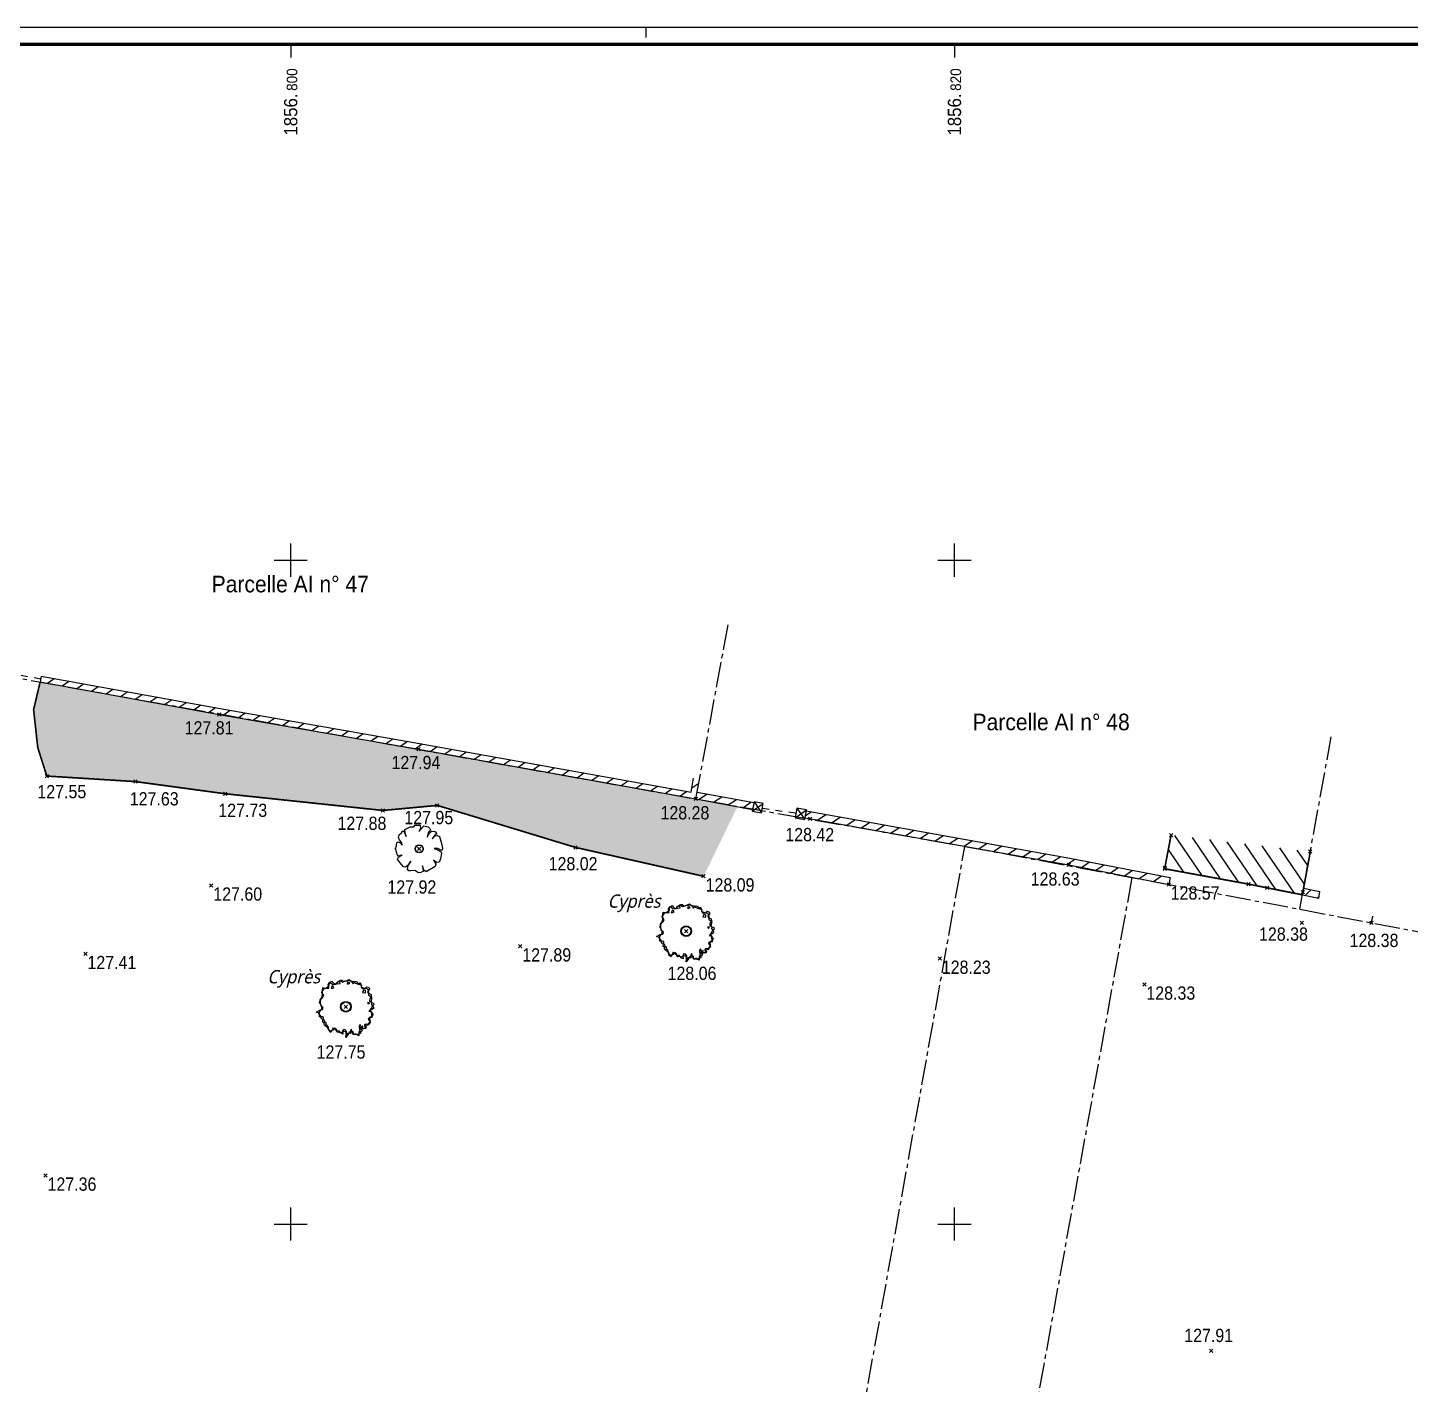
# Model space of a CAD drawing. Header units: millimetres. Extents: x 1856675 to 1856923, y 3169023 to 3169196.
# Drawn here: x 1856792.07 to 1856833.74, y 3169155.17 to 3169196.04 of the extents above; entities that cross this region are included whole.
import ezdxf
from ezdxf.enums import TextEntityAlignment as Align

# ---------------------------------------------------------------- set-up
doc = ezdxf.new("R2010")
doc.units = ezdxf.units.MM
doc.header["$PDMODE"] = 3
doc.header["$PDSIZE"] = 0.05
doc.linetypes.add('AXES2', pattern=[28.575000000000003, 19.05, -3.175, 3.175, -3.175])
doc.linetypes.add('Grille', pattern=[0.4, 0.2, -0.2])
for name, color, linetype in [('Bâtiments', 7, 'Continuous'), ('Bâtiments Hachures', 174, 'Continuous'), ('Carroyage(2)', 7, 'Continuous'), ('Carroyage(2)_Croix', 7, 'Continuous'), ('Carroyage(2)_Textes', 7, 'Continuous'), ('Limites', 1, 'AXES2'), ('Murs', 7, 'Continuous'), ('Murs Hachures', 7, 'Continuous'), ('Points Topo', 7, 'Continuous'), ('Points Topo Altitude', 7, 'Continuous'), ('Textes', 7, 'Continuous'), ('Végétation', 102, 'Continuous')]:
    doc.layers.add(name, color=color, linetype=linetype)
doc.styles.add('Pts Topo SPE', font='', dxfattribs={"width": 0.9})
doc.styles.get("Standard").update_dxf_attribs({"font": '', "width": 0.95, "height": 0.4})
doc.styles.get('Pts Topo SPE').set_extended_font_data('Titillium Web Light')
doc.styles.get('Standard').set_extended_font_data('Titillium Web')

# ---------------------------------------------------------------- blocks, each defined once
blk = doc.blocks.new('PointTopo_SPE')
at = {"color": 0}
blk.add_point((0, 0), dxfattribs=at)
at = {"layer": 'Points Topo Altitude', "style": 'Pts Topo SPE', "width": 0.9}
blk.add_attdef('ALT', text='', height=0.4, dxfattribs=at).set_placement((0.06, -0.06), align=Align.TOP_LEFT)
blk = doc.blocks.new('SPE35')
at = {"layer": 'Végétation'}
h = blk.add_hatch(color=34, dxfattribs=at)
h.dxf.hatch_style = 1
h.paths.add_polyline_path([(-0.1609224518116636, 0, 1), (0.1609224518116636, 0, 1)])
h.paths.add_polyline_path([(0.1436807605461282, 0, -1), (-0.1436807605461282, 0, -1)], flags=16)
at = {"layer": 'Végétation', "linetype": 'Continuous', "flags": 128}
blk.add_lwpolyline([(-0.7514260881580412, 0.2559387516230345), (-0.7060379351023585, 0.2723289178684354), (-0.6909085507504642, 0.2950229942798615), (-0.6606497822795063, 0.3416719292290509), (-0.7009948070626706, 0.39714633859694), (-0.7211673194542527, 0.4274051073007286), (-0.7060379351023585, 0.4992696829140186), (-0.6959516790229827, 0.5761773865669966), (-0.6606497822795063, 0.562308784108609), (-0.5547440918162465, 0.562308784108609), (-0.5143990670330822, 0.562308784108609), (-0.5244853233452886, 0.6165224113501608), (-0.5345715794246644, 0.6783007304184139), (-0.499269682681188, 0.7022555889561772), (-0.4538815298583359, 0.7489045239053667), (-0.4236227611545473, 0.771598600782454), (-0.3883208644110709, 0.733775139786303), (-0.3378895833157003, 0.6858654227107763), (-0.176509483717382, 0.7022555889561772), (-0.1865957400295883, 0.7489045239053667), (-0.1664232276380062, 0.8043789332732558), (-0.1210350745823234, 0.8043789332732558), (-0.110948818270117, 0.7879887670278549), (-0.06051753740757704, 0.7652946906164289), (0.01008625631220639, 0.7804240747354925), (0.07060379348695278, 0.7804240747354925), (0.09581943415105343, 0.7879887670278549), (0.237027021124959, 0.7577299983240664), (0.2723289178684354, 0.7249496653676033), (0.3429327113553882, 0.6946908971294761), (0.3681483520194888, 0.6783007304184139), (0.4185796328820288, 0.7249496653676033), (0.4488384015858173, 0.6783007304184139), (0.474054042249918, 0.6392164877615869), (0.4589246578980237, 0.6089577190577984), (0.4891834266018122, 0.5534833096899092), (0.5799597324803472, 0.5534833096899092), (0.5900459887925535, 0.562308784108609), (0.6303910135757178, 0.6001322451047599), (0.6707360383588821, 0.585002860520035), (0.7060379351023585, 0.545918617863208), (0.711081063374877, 0.5295284511521459), (0.6707360383588821, 0.4601854397915304), (0.6909085507504642, 0.39714633859694), (0.6808222946710885, 0.3504974036477506), (0.7060379351023585, 0.3265425451099873), (0.7715986005496234, 0.2950229942798615), (0.7665554725099355, 0.2647642255760729), (0.7564692161977291, 0.1626408817246556), (0.7766417285893112, 0.1159919463098049), (0.7615123444702476, 0.07690770365297794), (0.796814241213724, 0.04412737116217613), (0.8270730096846819, -0.01008625607937574), (0.8270730096846819, -0.049170499201864), (0.7766417285893112, -0.08825474185869098), (0.7564692161977291, -0.09581943415105343), (0.711081063374877, -0.1185135105624795), (0.6909085507504642, -0.1349036768078804), (0.7665554725099355, -0.1512938430532813), (0.7665554725099355, -0.2143329447135329), (0.7715986005496234, -0.2609818796627223), (0.7816848568618298, -0.3227601987309754), (0.6707360383588821, -0.3542797495611012), (0.6808222946710885, -0.3933639926835895), (0.7312535757664591, -0.4400129276327789), (0.7262104474939406, -0.4790971702896059), (0.6757791666314006, -0.5333107975311577), (0.6505635259672999, -0.5648303483612835), (0.6001322448719293, -0.5181814129464328), (0.5799597324803472, -0.5421362714841962), (0.6102185011841357, -0.611479283310473), (0.6051753729116172, -0.6581282182596624), (0.4891834266018122, -0.6745183845050633), (0.4286658891942352, -0.5333107975311577), (0.4034502487629652, -0.5812205146066844), (0.4034502487629652, -0.6354341418482363), (0.4891834266018122, -0.6984732430428267), (0.4639677859377116, -0.7451221779920161), (0.3883208644110709, -0.7539476524107158), (0.3933639924507588, -0.8787650726735592), (0.3177170709241182, -0.8396808300167322), (0.3025876865722239, -0.8157259714789689), (0.2420701491646469, -0.8396808300167322), (0.1916388680692762, -0.7539476524107158), (0.1664232276380062, -0.6745183845050633), (0.1311213308945298, -0.7451221779920161), (0.1462507152464241, -0.8069004975259304), (0.05043128109537065, -0.8005965873599052), (0.04034502478316426, -0.8699395987205207), (-0.005043128039687872, -0.9254140080884099), (0.02017251239158213, -0.7451221779920161), (-0.02017251239158213, -0.6909085507504642), (-0.07564692152664065, -0.6820830767974257), (-0.1008625621907413, -0.7375574856996536), (-0.09581943415105343, -0.8308553560636938), (-0.1462507152464241, -0.8005965873599052), (-0.2118113804608583, -0.7211673194542527), (-0.2773720459081233, -0.7451221779920161), (-0.2773720459081233, -0.6820830767974257), (-0.3177170709241182, -0.6669536922127008), (-0.3631052237469703, -0.6745183845050633), (-0.3883208644110709, -0.6354341418482363), (-0.4538815298583359, -0.7766417288221419), (-0.5093559389933944, -0.7299927938729525), (-0.5345715794246644, -0.6581282182596624), (-0.5194421950727701, -0.6190439751371741), (-0.585002860520035, -0.6051753731444478), (-0.6152616292238235, -0.5812205146066844), (-0.5950891168322414, -0.5257461052387953), (-0.5900459887925535, -0.4866618625819683), (-0.6001322448719293, -0.4715324779972434), (-0.6707360383588821, -0.4715324779972434), (-0.6959516790229827, -0.4400129276327789), (-0.6757791666314006, -0.3139347247779369), (-0.7060379351023585, -0.3000661223195493), (-0.7514260881580412, -0.3076308146119118), (-0.7917711129412055, -0.3000661223195493), (-0.796814241213724, -0.2143329447135329), (-0.8573317783884704, -0.1739879199303687), (-0.8976768034044653, -0.1588585353456438), (-0.7867279849015176, -0.1033841264434159), (-0.7060379351023585, -0.08825474185869098), (-0.6808222946710885, -0.0176509483717382), (-0.7312535757664591, 0.006303910166025162), (-0.7564692161977291, 0.04412737116217613), (-0.7665554725099355, 0.1298605487681925), (-0.7766417285893112, 0.2130721625871956), (-0.7514260881580412, 0.2571995337493718)], dxfattribs=at)
for points in [[(0.6606497822795063, -0.5333107975311577), (0.585002860520035, -0.5333107975311577), (0.5799597324803472, -0.5333107975311577), (0.559787220088765, -0.5497009637765586), (0.5698734761681408, -0.6278694495558739), (0.5900459887925535, -0.6518243080936372), (0.5043128109537065, -0.6442596158012748), (0.5093559389933944, -0.5812205146066844), (0.474054042249918, -0.6051753731444478), (0.4084933768026531, -0.6745183845050633), (0.4236227611545473, -0.7451221779920161), (0.4488384015858173, -0.7930318950675428), (0.3328464550431818, -0.8472455223090947), (0.2925014302600175, -0.8396808300167322), (0.2269407648127526, -0.8396808300167322), (0.2067682524211705, -0.8232906637713313), (0.2269407648127526, -0.7678162544034421), (0.2067682524211705, -0.7602515621110797), (0.1664232276380062, -0.7451221779920161), (0.1361644589342177, -0.7375574856996536), (0.07564692152664065, -0.8069004975259304), (0.06051753740757704, -0.8699395987205207), (0.02521564043127, -0.8232906637713313), (-0.005043128039687872, -0.7602515621110797), (-0.06556066544726491, -0.7451221779920161), (-0.1311213308945298, -0.7766417288221419), (-0.1613800993654877, -0.784206420648843), (-0.2118113804608583, -0.7678162544034421), (-0.2471132772043347, -0.7766417288221419), (-0.3177170709241182, -0.6745183845050633), (-0.3328464550431818, -0.6354341418482363), (-0.3933639924507588, -0.7072987169958651), (-0.474054042249918, -0.7375574856996536), (-0.4841402983292937, -0.7136026271618903), (-0.5345715794246644, -0.6581282182596624), (-0.5547440918162465, -0.6354341418482363), (-0.5547440918162465, -0.5723950401879847), (-0.5950891168322414, -0.5421362714841962), (-0.6455203979276121, -0.5648303483612835), (-0.6505635259672999, -0.5093559389933944), (-0.6303910135757178, -0.4564030938781798), (-0.6455203979276121, -0.4160580690950155), (-0.6858654227107763, -0.385799300391227), (-0.736296703806147, -0.3694091341458261), (-0.7463829601183534, -0.3467150572687387), (-0.7463829601183534, -0.3076308146119118), (-0.7615123444702476, -0.2609818796627223), (-0.8119436255656183, -0.2143329447135329), (-0.7615123444702476, -0.1033841264434159), (-0.7262104474939406, -0.07186457561329007), (-0.7262104474939406, 0.006303910166025162), (-0.7564692161977291, 0.05295284511521459), (-0.7665554725099355, 0.09203708777204156), (-0.796814241213724, 0.1235566386021674), (-0.7211673194542527, 0.2786328280344605), (-0.7009948070626706, 0.3656267877668142), (-0.7060379351023585, 0.474054042249918), (-0.6303910135757178, 0.562308784108609), (-0.6001322448719293, 0.5534833096899092), (-0.5799597324803472, 0.5698734764009714), (-0.5043128109537065, 0.6392164877615869), (-0.5143990670330822, 0.7249496653676033), (-0.4841402983292937, 0.7413398320786655), (-0.4034502487629652, 0.6783007304184139), (-0.347975839395076, 0.6707360385917127), (-0.2975445582997054, 0.6783007304184139), (-0.2571995335165411, 0.7413398320786655), (-0.1916388680692762, 0.7879887670278549), (-0.1462507152464241, 0.771598600782454), (-0.110948818270117, 0.7413398320786655), (-0.02017251239158213, 0.7652946906164289), (0.09581943415105343, 0.8195083173923194), (0.1613800993654877, 0.771598600782454), (0.2168545087333769, 0.6946908971294761), (0.2925014302600175, 0.7652946906164289), (0.3530189676675946, 0.7413398320786655), (0.3580620957072824, 0.6946908971294761), (0.4084933768026531, 0.6707360385917127), (0.4589246578980237, 0.6556066540069878), (0.4639677859377116, 0.5925675528123975), (0.5698734761681408, 0.562308784108609), (0.6354341416154057, 0.545918617863208), (0.6808222946710885, 0.4992696829140186), (0.6505635259672999, 0.4601854397915304), (0.6656929103191942, 0.4135365048423409), (0.7564692161977291, 0.3731914800591767), (0.7615123444702476, 0.3038484686985612), (0.7161241914145648, 0.2408093670383096), (0.711081063374877, 0.1777702658437192), (0.7766417285893112, 0.1298605487681925), (0.8321161379572004, 0.1071664723567665), (0.8422023940365762, 0.06934301136061549), (0.7917711129412055, 0.01386860245838761), (0.7867279849015176, -0.00252156425267458), (0.7312535757664591, -0.07942926790565252), (0.7312535757664591, -0.1185135105624795), (0.7917711129412055, -0.1891173040494323), (0.8169867536053061, -0.2282015467062593), (0.7665554725099355, -0.3000661223195493), (0.7161241914145648, -0.3139347247779369), (0.711081063374877, -0.3303248910233378), (0.7211673194542527, -0.4236227609217167), (0.711081063374877, -0.462707004044205), (0.6757791666314006, -0.5093559389933944)], [(-0.3832777361385524, 0.6152616292238235), (-0.3984071204904467, 0.6152616292238235), (-0.4135365048423409, 0.6316517954692245), (-0.4337090172339231, 0.5837420783936977), (-0.4488384015858173, 0.5509617459028959), (-0.3984071204904467, 0.5585264381952584), (-0.3631052237469703, 0.5837420783936977)], [(0.05547440913505852, 0.6795615125447512), (0.1210350745823234, 0.7123418455012143), (0.110948818270117, 0.7199065373279154), (0.05547440913505852, 0.7274712296202779), (0.04034502478316426, 0.7035163710825145)], [(0.499269682681188, 0.4299266710877419), (0.5950891168322414, 0.4223619792610407), (0.5900459887925535, 0.4841402983292937), (0.5345715794246644, 0.4992696829140186)], [(0.6707360383588821, 0.0832116138190031), (0.7060379351023585, 0.1159919463098049), (0.6455203979276121, 0.1235566386021674)]]:
    blk.add_lwpolyline(points, close=True, dxfattribs=at)
at = {"layer": 'Végétation', "color": 34}
blk.add_circle((0, 0), 0.1609224518116636, dxfattribs=at)
at = {"layer": 'Végétation', "color": 34, "linetype": 'Continuous'}
blk.add_circle((0, 0), 0.1436807605461282, dxfattribs=at)
at = {"layer": 'Végétation', "insert": (-2.367646149445291, 1.104267032924993), "char_height": 0.4, "attachment_point": 1}
blk.add_mtext_dynamic_manual_height_columns('{\\fTrebuchet MS|b0|i1|c0|p34;Cyprès}', width=1.889179204234097, gutter_width=12.5, heights=[0], dxfattribs=at)
blk = doc.blocks.new('SPE30')
at = {"layer": 'Végétation'}
h = blk.add_hatch(color=34, dxfattribs=at)
h.dxf.hatch_style = 1
h.paths.add_polyline_path([(-0.28, 0, 1), (0.28, 0, 1)])
h.paths.add_polyline_path([(0.25, 0, -1), (-0.25, 0, -1)], flags=16)
at = {"layer": 'Végétation', "linetype": 'Continuous', "flags": 128}
for points in [[(1.521848160075024, 0.3590496969409287), (1.537148160161451, 0.2488996968604624), (1.598248160211369, 0.01284969691187143), (1.567748160101473, -0.08160030283033848), (1.491248160135001, -0.08160030283033848), (1.277148160152137, 0.01284969691187143), (1.017148160142824, 0.01284969691187143), (1.30774816009216, -0.08160030283033848), (1.506548159988597, -0.2075003026984632), (1.521848160075024, -0.2704503028653562), (1.460648160194978, -0.6796003030613065), (1.368948160205036, -0.8999253027141094), (1.185448160162196, -0.9314003027975559), (0.986648160032928, -0.7740253028459847), (1.139548160135746, -1.041550302878022), (1.093648160109296, -1.198950302787125), (0.4666481600143015, -1.560900303069502), (0.3137481601443142, -1.450750302989036), (0.2372481601778418, -1.167450302746147), (0.2525481600314379, -1.372050303034484), (0.2678481601178646, -1.545150302816182), (0.05374816013500094, -1.639575303066522), (-0.08385183988139033, -1.623850302770734), (-0.2520518398378044, -1.497950302902609), (-0.3896518398541957, -1.482200303114951), (-0.5731518398970366, -1.497950302902609), (-0.6955518398899585, -1.497950302902609), (-0.802551839966327, -1.387800302822143), (-0.7414518399164081, -1.136000303085893), (-0.5731518398970366, -0.8527003028430045), (-0.7567518400028348, -1.120250302832574), (-0.9249518399592489, -1.261900302954018), (-1.077851839829236, -1.23040030291304), (-1.322551839984953, -0.9314003027975559), (-1.475451839854941, -0.6953503028489649), (-1.414251839974895, -0.5694503029808402), (-1.307251839898527, -0.4907503030262887), (-1.169551839819178, -0.4435503031127155), (-1.2919518398121, -0.4592753029428422), (-1.398951839888468, -0.5065003028139472), (-1.506051839794964, -0.3963503027334809), (-1.582451839931309, -0.05010030278936028), (-1.628351839957759, 0.04429969703778625), (-1.567151839844882, 0.0915246969088912), (-1.52135183988139, 0.4062746972776949), (-1.444851839914918, 0.4849496972747147), (-1.307251839898527, 0.4219996971078217), (-1.154351839795709, 0.2488996968604624), (-1.184851839905605, 0.4062746972776949), (-1.337851839838549, 0.6108496971428394), (-1.414251839974895, 0.7682246970944107), (-1.368351839948446, 0.9413496972993016), (-1.215451839845628, 1.082974696997553), (-1.10845184000209, 1.224599697161466), (-1.016651839949191, 1.161649696994573), (-0.8943518397863954, 0.8468996970914304), (-0.9555518398992717, 1.098699697293341), (-0.970751839922741, 1.319049696903676), (-0.6037518398370594, 1.507899696938694), (-0.3591518399771303, 1.507899696938694), (-0.2826518400106579, 1.602299697231501), (0.06904815998859704, 1.61804969701916), (0.0996481601614505, 1.413449697196484), (-0.02265184000134468, 1.177399697247893), (0.3137481601443142, 1.555099696852267), (0.6195481601171196, 1.492149697151035), (0.8031481599900872, 1.287549696862698), (0.6348481602035463, 1.130199696868658), (0.5431481602136046, 0.7996996971778572), (0.6960481600835919, 1.082974696997553), (0.8336481600999832, 1.208874696865678), (1.063048160169274, 1.177399697247893), (1.200648160185665, 1.020024697296321), (1.063048160169274, 0.9255996970459819), (0.8948481602128595, 0.6895496970973909), (1.093648160109296, 0.8783996971324086), (1.246548160212114, 0.9098496972583234), (1.384248160058632, 0.8311746972613037)], [(0.8336481600999832, 1.208874696865678), (0.8336481600999832, 1.208874696865678)], [(0.8336481600999832, 1.208874696865678), (0.8336481600999832, 1.208874696865678)]]:
    blk.add_lwpolyline(points, close=True, dxfattribs=at)
at = {"layer": 'Végétation', "color": 34}
blk.add_circle((0, 0), 0.28, dxfattribs=at)
at = {"layer": 'Végétation', "color": 34, "linetype": 'Continuous'}
blk.add_circle((0, 0), 0.25, dxfattribs=at)
blk = doc.blocks.new('SPE32')
at = {"xscale": 0.4420946478342406, "yscale": 0.4420946478342406, "zscale": 0.4420946478342406}
blk.add_blockref('SPE30', (0, 0), dxfattribs=at)

msp = doc.modelspace()

# ---------------------------------------------------------------- hatches: boundary and pattern name
at = {"layer": 'Bâtiments Hachures'}
h = msp.add_hatch(dxfattribs=at)
h.set_pattern_fill('_U', color=256, scale=0.4, angle=-55.82156576343598, style=0, pattern_type=0)
h.set_pattern_definition([(304.178434236564, (0, 0), (0.3309168321023884, 0.2247088120909363), [])])
h.paths.add_polyline_path([(1856826.52829241, 3169171.718509569), (1856826.333895508, 3169170.701525126), (1856828.859480445, 3169170.239483279), (1856830.484121085, 3169169.916866474), (1856830.722453114, 3169171.219034609)])
at = {"layer": 'Murs Hachures', "linetype": 'Continuous'}
h = msp.add_hatch(dxfattribs=at)
h.set_pattern_fill('ANSI31', color=256, scale=0.1, angle=269.8858357932953, style=0)
h.set_pattern_definition([(34.73280689430262, (-935424.8923453612, 5555544.27320772), (-0.1808956822012887, 0.2609271970510746), [])])
h.paths.add_polyline_path([(1856792.451957705, 3169176.329708986), (1856797.846555633, 3169175.352534954), (1856803.847399741, 3169174.302013256), (1856812.209329008, 3169172.804540711), (1856812.315095711, 3169173.395144981), (1856812.137914429, 3169173.426874992), (1856812.063877738, 3169173.013452003), (1856803.878784456, 3169174.479256373), (1856797.878116991, 3169175.529747148), (1856792.484040693, 3169176.506826692)])
h = msp.add_hatch(dxfattribs=at)
h.set_pattern_fill('ANSI31', color=256, scale=0.1, angle=269.9999999928315, style=0)
h.set_pattern_definition([(34.46337504586919, (-919377.0203880044, 5574203.210351042), (-0.1796666835674774, 0.2617749659838846), [])])
h.paths.add_polyline_path([(1856812.209329008, 3169172.804540711), (1856813.91747239, 3169172.486825518), (1856813.955873832, 3169172.693284543), (1856812.246348184, 3169173.011256838)])
h = msp.add_hatch(dxfattribs=at)
h.set_pattern_fill('ANSI31', color=256, scale=0.1, angle=270.3847777491608, style=0)
h.set_pattern_definition([(34.8481528021985, (-919375.8055296768, 5574206.490651287), (-0.181420605004298, 0.2605624955358589), [])])
h.paths.add_polyline_path([(1856815.50193757, 3169172.237686886), (1856823.442573793, 3169170.81582944), (1856826.455806298, 3169170.232514749), (1856826.495718047, 3169170.438687134), (1856823.481038603, 3169171.022281929), (1856815.534652904, 3169172.445168882)])
at = {"layer": 'Murs Hachures'}
h = msp.add_hatch(dxfattribs=at)
h.set_pattern_fill('ANSI31', color=256, scale=0.1)
h.set_pattern_definition([(45, (1856830.484121085, 3169169.819479373), (-0.2245064030267288, 0.2245064030267289), [])])
h.paths.add_polyline_path([(1856831.01349998, 3169170.015648996), (1856830.52013242, 3169170.11362061), (1856830.484121085, 3169169.916866474), (1856830.97454514, 3169169.819479373)])
at = {"layer": 'Végétation'}
h = msp.add_hatch(dxfattribs=at)
h.set_pattern_fill('HAIE', color=256, scale=1.5)
h.set_pattern_definition([(109.29004622, (1856718.763554203, 3169107.29822604), (-9.000000000563336, 25.50000000045187), [0.09050849999999999, -31.69392165]), (161.565051177, (1856718.361764203, 3169108.66140219), (-1.500000000000768, 2.041117275197735e-12), [0.09469499999999997, -4.648721490254999]), (106.927513064, (1856718.271914203, 3169108.69140219), (-5.999999999947379, 19.50000000000686), [0.10269, -35.95975584045]), (111.250505507, (1856718.365994203, 3169107.29265219), (-2.999999999984461, 7.500000000012068), [0.1297425, -28.8400693737]), (28.4429286244, (1856718.165114203, 3169108.16580219), (16.49999999992955, 8.99999999997557), [0.11664, -40.82539219184999]), (83.65980825410001, (1856718.152214203, 3169108.05045219), (-4.250141905082216e-13, 1.500000000000594), [0.11607, -13.46700770721]), (28.07248693590001, (1856718.964539203, 3169108.72552719), (19.50000000005364, 10.50000000004928), [0.07262550000000001, -25.4273745]), (69.44395478040002, (1856719.028664203, 3169107.36231219), (1.500000000003838, 4.500000000005784), [0.07304999999999999, -12.74295561798]), (122.905242923, (1856719.049964203, 3169107.43071219), (-3.000000000000159, 4.499999999998087), [0.086475, -30.28621009695]), (135, (1856719.122639203, 3169107.56317719), (-1.50000000000096, 1.665334536937735e-16), [0.05441549999999999, -2.066904843555]), (156.250505507, (1856719.203864203, 3169108.49055219), (-23.99999999993937, 10.50000000003989), [0.116805, -40.85269585125]), (45, (1856719.037184203, 3169108.47768219), (1.665334536937735e-16, 1.50000000000096), [0.084633, -2.036687343555]), (48.3664606634, (1856719.049964203, 3169108.26405219), (10.5000000000275, 12.00000000001836), [0.05141999999999999, -18.0109718682]), (34.6951535312, (1856719.058514203, 3169107.99915219), (14.9999999999446, 10.4999999999485), [0.06757499999999998, -23.64950745119999]), (128.290163192, (1856718.536964203, 3169108.73835219), (-5.999999999965194, 7.500000000021672), [0.06918, -36.2419753107]), (72.2553283749, (1856718.690864203, 3169107.90930219), (10.50000000001945, 32.99999999997552), [0.11217, -39.26104424519999]), (115.346175942, (1856718.725064203, 3169108.01610219), (-1.500000000005214, 3.000000000003892), [0.08988000000000002, -31.4458140624]), (115.016893478, (1856718.917664203, 3169107.69150219), (-1.499999999993689, 3.000000000000382), [0.13194, -24.6974780358]), (41.1859251657, (1856718.883314203, 3169107.66150219), (1.50000000000541, 1.500000000004341), [0.045405, -15.89981371905]), (63.4349488229, (1856718.827724203, 3169107.50331219), (5.762890165073031e-13, 1.500000000000141), [0.0286695, -3.32543246625]), (131.185925166, (1856718.442914203, 3169107.55890219), (-1.500000000012194, 1.499999999997556), [0.090855, -15.85436371905]), (159.44395478, (1856718.528429203, 3169107.71269719), (-4.499999999995311, 1.500000000035254), [0.07305299999999999, -12.74295261798]), (19.7988763545, (1856718.271914203, 3169107.86655219), (16.49999999993636, 5.99999999996889), [0.05008499999999999, -39.8059057668]), (116.565051177, (1856718.468609203, 3169108.15291719), (-1.499999999998099, 1.500000000002183), [0.0286695, -3.32543246625]), (45, (1856718.643809203, 3169108.28110719), (1.665334536937735e-16, 1.50000000000096), [0.0362775, -2.085042843555]), (56.30993247399999, (1856718.823374203, 3169108.16143719), (1.499999999999815, 2.999999999998647), [0.0308685, -5.37745841319]), (131.185925166, (1856718.678114203, 3169108.54185219), (-1.500000000012194, 1.499999999997556), [0.04546500000000001, -15.89975371905]), (0, (1856718.236964203, 3169108.41765219), (0, 1.5), [0.07500000000000001, -1.425]), (146.309932474, (1856717.788809203, 3169107.45210219), (-2.999999999998647, 1.499999999999815), [0.092355, -5.31597191319]), (143.130102354, (1856717.878614203, 3169107.97767219), (-4.499999999991834, 3.00000000001225), [0.106836, -7.393164000000001]), (36.3843518158, (1856717.711964203, 3169107.98199219), (5.999999999999172, 4.499999999993548), [0.1008255, -35.30044566359999]), (136.73570459, (1856717.793103703, 3169108.29387219), (-24.00000000024657, 22.49999999938672), [0.09986399999999998, -34.91798858999999]), (25.70995378079999, (1856717.852964203, 3169108.64010219), (2.999999999998809, 1.499999999998695), [0.13764, -44.81233219125]), (127.405356631, (1856717.968314203, 3169107.52890219), (-14.99999999985046, 19.50000000009323), [0.0915, -32.0099018385]), (45, (1856717.981169203, 3169107.30674319), (1.665334536937735e-16, 1.50000000000096), [0.0423165, -2.079003843555]), (153.434948823, (1856718.032499203, 3169107.87940719), (-1.500000000000141, -2.041533608831969e-12), [0.03815249999999999, -3.31594946625]), (167.471192291, (1856718.083814203, 3169107.50325219), (-7.500000000006174, 1.499999999981165), [0.11832, -13.710996685935]), (45, (1856718.011964203, 3169108.26765219), (1.665334536937735e-16, 1.50000000000096), [0.1060665, -2.015253843555])])
h.paths.add_polyline_path([(1856797.846555633, 3169175.352534954), (1856792.451957705, 3169176.329708986), (1856792.253760354, 3169175.495934134), (1856792.379661501, 3169174.350403512), (1856792.651066491, 3169173.494451169), (1856795.321298579, 3169173.328069603), (1856798.028345074, 3169172.960916071), (1856802.778098382, 3169172.458665017), (1856804.418461589, 3169172.610073371), (1856808.580138388, 3169171.345254831), (1856812.442561165, 3169170.475326894), (1856813.461502625, 3169172.571636034), (1856812.209329008, 3169172.804540711), (1856803.847399741, 3169174.302013256)])

# ---------------------------------------------------------------- linework, layer by layer
at = {"layer": 'Bâtiments', "color": 7, "const_width": 0.05, "flags": 128}
msp.add_lwpolyline([(1856826.52829241, 3169171.718509569), (1856826.333895508, 3169170.701525126), (1856828.859480445, 3169170.239483279), (1856830.484121085, 3169169.916866474), (1856830.722453114, 3169171.219034609)], dxfattribs=at)
at = {"layer": 'Bâtiments', "color": 7, "flags": 128}
msp.add_lwpolyline([(1856830.52013242, 3169170.11362061), (1856831.01349998, 3169170.015648996)], dxfattribs=at)
at = {"layer": 'Carroyage(2)'}
for p, q in [((1856810.702037868, 3169196.039133368), (1856810.702037868, 3169195.739133368)), ((1856800, 3169195.539133368), (1856800, 3169195.139133368)), ((1856820, 3169195.539133368), (1856820, 3169195.139133368))]:
    msp.add_line(p, q, dxfattribs=at)
msp.add_lwpolyline([(1856684.702037868, 3169028.039133368), (1856922.302037868, 3169028.039133368), (1856922.302037868, 3169196.039133368), (1856684.702037868, 3169196.039133368)], close=True, dxfattribs=at)
at = {"layer": 'Carroyage(2)', "const_width": 0.1}
msp.add_lwpolyline([(1856921.802037868, 3169087.439133368), (1856921.802037868, 3169195.539133368), (1856685.202037868, 3169195.539133368), (1856685.202037868, 3169028.539133368), (1856880.302037868, 3169028.539133368)], dxfattribs=at)
at = {"layer": 'Carroyage(2)_Croix'}
for p, q in [((1856800, 3169179.5), (1856800, 3169180.5)), ((1856820, 3169179.5), (1856820, 3169180.5)), ((1856799.5, 3169180), (1856800.5, 3169180)), ((1856819.5, 3169180), (1856820.5, 3169180)), ((1856800, 3169159.5), (1856800, 3169160.5)), ((1856820, 3169159.5), (1856820, 3169160.5)), ((1856799.5, 3169160), (1856800.5, 3169160)), ((1856819.5, 3169160), (1856820.5, 3169160))]:
    msp.add_line(p, q, dxfattribs=at)
at = {"layer": 'Limites', "ltscale": 0.04, "flags": 128}
for points in [[(1856812.209329008, 3169172.804540711), (1856813.1915311, 3169178.105940163)], [(1856784.303358475, 3169177.80108817), (1856791.542738593, 3169176.490518717), (1856812.209329008, 3169172.804540711), (1856820.313563742, 3169171.376112787), (1856826.455806298, 3169170.232514749), (1856832.567895114, 3169169.0726794), (1856849.591035214, 3169165.848986005), (1856868.422071881, 3169162.394766066), (1856880.491155935, 3169160.261791542), (1856886.99917024, 3169159.137306287), (1856896.757360606, 3169157.379861049), (1856905.551901425, 3169155.79578417)], [(1856830.404741307, 3169169.483161369), (1856831.354951281, 3169174.674797412)], [(1856793.639228452, 3169023.590155284), (1856808.33829635, 3169104.850970102), (1856820.313563742, 3169171.376112787)], [(1856825.345678912, 3169170.439204649), (1856798.701246473, 3169023.073243705)]]:
    msp.add_lwpolyline(points, dxfattribs=at)
at = {"layer": 'Murs'}
for p, q in [((1856813.96104854, 3169172.721105507), (1856813.908911623, 3169172.440799965)), ((1856813.908911623, 3169172.440799965), (1856814.241354082, 3169172.66896859)), ((1856814.241354082, 3169172.66896859), (1856813.96104854, 3169172.721105507)), ((1856813.96104854, 3169172.721105507), (1856814.189217165, 3169172.388663048)), ((1856814.189217165, 3169172.388663048), (1856814.241354082, 3169172.66896859)), ((1856813.908911623, 3169172.440799965), (1856814.189217165, 3169172.388663048)), ((1856815.248310771, 3169172.525621006), (1856815.202304527, 3169172.233847518)), ((1856815.202304527, 3169172.233847518), (1856815.54008426, 3169172.479614762)), ((1856815.202304527, 3169172.233847518), (1856815.494078016, 3169172.187841273)), ((1856815.54008426, 3169172.479614762), (1856815.248310771, 3169172.525621006)), ((1856815.248310771, 3169172.525621006), (1856815.494078016, 3169172.187841273)), ((1856815.494078016, 3169172.187841273), (1856815.54008426, 3169172.479614762))]:
    msp.add_line(p, q, dxfattribs=at)
at = {"layer": 'Murs', "linetype": 'Grille', "flags": 128}
for points in [[(1856792.467999199, 3169176.418267839), (1856791.558679844, 3169176.579095669)], [(1856814.215285623, 3169172.528815819), (1856815.225307649, 3169172.379734262)]]:
    msp.add_lwpolyline(points, dxfattribs=at)
at = {"layer": 'Murs', "flags": 128}
for points in [[(1856792.484040693, 3169176.506826692), (1856792.451957705, 3169176.329708986)], [(1856792.451957705, 3169176.329708986), (1856797.846555633, 3169175.352534954), (1856803.847399741, 3169174.302013256), (1856812.209329008, 3169172.804540711)], [(1856792.484040693, 3169176.506826692), (1856797.878116991, 3169175.529747148), (1856803.878784456, 3169174.479256373), (1856812.063877738, 3169173.013452003)], [(1856812.063877738, 3169173.013452003), (1856812.137914429, 3169173.426874992)], [(1856812.209329008, 3169172.804540711), (1856812.315095711, 3169173.395144981)], [(1856812.246348184, 3169173.011256838), (1856813.955873832, 3169172.693284543)], [(1856812.209329008, 3169172.804540711), (1856813.91747239, 3169172.486825517)], [(1856815.50193757, 3169172.237686886), (1856823.442573793, 3169170.81582944), (1856826.455806298, 3169170.232514749)], [(1856815.534652904, 3169172.445168882), (1856823.481038603, 3169171.022281929), (1856826.495718047, 3169170.438687134)], [(1856826.495718048, 3169170.438687134), (1856826.455806298, 3169170.232514749)], [(1856830.484121085, 3169169.916866474), (1856830.97454514, 3169169.819479373)], [(1856830.97454514, 3169169.819479373), (1856831.01349998, 3169170.015648996)], [(1856832.567895114, 3169169.0726794), (1856832.605505441, 3169169.269111229)]]:
    msp.add_lwpolyline(points, dxfattribs=at)
at = {"layer": 'Végétation', "color": 102, "linetype": 'Grille', "const_width": 0.05, "flags": 128}
msp.add_lwpolyline([(1856812.442561165, 3169170.475326894), (1856808.580138388, 3169171.345254831), (1856804.418461589, 3169172.610073371), (1856802.778098382, 3169172.458665017), (1856798.028345074, 3169172.960916071), (1856795.321298579, 3169173.328069603), (1856792.651066491, 3169173.494451169), (1856792.379661501, 3169174.350403512), (1856792.253760354, 3169175.495934134), (1856792.451957705, 3169176.329708986)], dxfattribs=at)

# ---------------------------------------------------------------- block references
at = {"layer": 'Points Topo'}
ref = msp.add_blockref('PointTopo_SPE', (1856797.846555633, 3169175.352534954, 127.8067166133276), dxfattribs=at)
ref.add_attrib('ALT', '127.81', dxfattribs={"layer": 'Points Topo Altitude', "height": 0.4, "style": 'Pts Topo SPE', "width": 0.9}).set_placement((1856796.804807766, 3169175.147498564, 127.8067166133276), align=Align.TOP_LEFT)
ref = msp.add_blockref('PointTopo_SPE', (1856803.847399741, 3169174.302013256, 127.9409893385986), dxfattribs=at)
ref.add_attrib('ALT', '127.94', dxfattribs={"layer": 'Points Topo Altitude', "height": 0.4, "style": 'Pts Topo SPE', "width": 0.9}).set_placement((1856803.037761135, 3169174.102242425, 127.9409893385986), align=Align.TOP_LEFT)
ref = msp.add_blockref('PointTopo_SPE', (1856792.651066491, 3169173.494451169, 127.5548878731149), dxfattribs=at)
ref.add_attrib('ALT', '127.55', dxfattribs={"layer": 'Points Topo Altitude', "height": 0.4, "style": 'Pts Topo SPE', "width": 0.9}).set_placement((1856792.367793718, 3169173.225030977, 127.5548878731149), align=Align.TOP_LEFT)
ref = msp.add_blockref('PointTopo_SPE', (1856795.321298579, 3169173.328069603, 127.6253386040697), dxfattribs=at)
ref.add_attrib('ALT', '127.63', dxfattribs={"layer": 'Points Topo Altitude', "height": 0.4, "style": 'Pts Topo SPE', "width": 0.9}).set_placement((1856795.15170513, 3169173.009047126, 127.6253386040697), align=Align.TOP_LEFT)
ref = msp.add_blockref('PointTopo_SPE', (1856798.028345074, 3169172.960916071, 127.7290539496089), dxfattribs=at)
ref.add_attrib('ALT', '127.73', dxfattribs={"layer": 'Points Topo Altitude', "height": 0.4, "style": 'Pts Topo SPE', "width": 0.9}).set_placement((1856797.819033029, 3169172.662590611, 127.7290539496089), align=Align.TOP_LEFT)
ref = msp.add_blockref('PointTopo_SPE', (1856804.418461589, 3169172.610073371, 127.9478178455092), dxfattribs=at)
ref.add_attrib('ALT', '127.95', dxfattribs={"layer": 'Points Topo Altitude', "height": 0.4, "style": 'Pts Topo SPE', "width": 0.9}).set_placement((1856803.424984366, 3169172.444619211, 127.9478178455092), align=Align.TOP_LEFT)
ref = msp.add_blockref('PointTopo_SPE', (1856812.209329008, 3169172.804540711, 128.2761246960651), dxfattribs=at)
ref.add_attrib('ALT', '128.28', dxfattribs={"layer": 'Points Topo Altitude', "height": 0.4, "style": 'Pts Topo SPE', "width": 0.9}).set_placement((1856811.142568908, 3169172.589409724, 128.2761246960651), align=Align.TOP_LEFT)
ref = msp.add_blockref('PointTopo_SPE', (1856802.778098382, 3169172.458665017, 127.8836588109208), dxfattribs=at)
ref.add_attrib('ALT', '127.88', dxfattribs={"layer": 'Points Topo Altitude', "height": 0.4, "style": 'Pts Topo SPE', "width": 0.9}).set_placement((1856801.410791735, 3169172.272372356, 127.8836588109208), align=Align.TOP_LEFT)
ref = msp.add_blockref('PointTopo_SPE', (1856815.656471409, 3169172.210015919, 128.4234760543802), dxfattribs=at)
ref.add_attrib('ALT', '128.42', dxfattribs={"layer": 'Points Topo Altitude', "height": 0.4, "style": 'Pts Topo SPE', "width": 0.9}).set_placement((1856814.903931237, 3169171.93096113, 128.4234760543802), align=Align.TOP_LEFT)
for p in [(1856826.52829241, 3169171.718509569), (1856830.722453114, 3169171.219034609), (1856826.33683482, 3169170.700987395), (1856826.338474495, 3169170.725480029), (1856828.859480445, 3169170.239483279), (1856829.426668433, 3169170.126852601), (1856830.498413344, 3169169.994954692)]:
    msp.add_blockref('PointTopo_SPE', p, dxfattribs=at)
ref = msp.add_blockref('PointTopo_SPE', (1856803.871493161, 3169171.30304348, 127.9232280601389), dxfattribs=at)
ref.add_attrib('ALT', '127.92', dxfattribs={"layer": 'Points Topo Altitude', "height": 0.4, "style": 'Pts Topo SPE', "width": 0.9}).set_placement((1856802.915351808, 3169170.353049478, 127.9232280601389), align=Align.TOP_LEFT)
ref = msp.add_blockref('PointTopo_SPE', (1856808.580138388, 3169171.345254831, 128.0198705554341), dxfattribs=at)
ref.add_attrib('ALT', '128.02', dxfattribs={"layer": 'Points Topo Altitude', "height": 0.4, "style": 'Pts Topo SPE', "width": 0.9}).set_placement((1856807.77294909, 3169171.05401714, 128.0198705554341), align=Align.TOP_LEFT)
ref = msp.add_blockref('PointTopo_SPE', (1856812.442561165, 3169170.475326894, 128.0930748228128), dxfattribs=at)
ref.add_attrib('ALT', '128.09', dxfattribs={"layer": 'Points Topo Altitude', "height": 0.4, "style": 'Pts Topo SPE', "width": 0.9}).set_placement((1856812.502561165, 3169170.415326894, 128.0930748228128), align=Align.TOP_LEFT)
ref = msp.add_blockref('PointTopo_SPE', (1856823.442573793, 3169170.81582944, 128.6305424257411), dxfattribs=at)
ref.add_attrib('ALT', '128.63', dxfattribs={"layer": 'Points Topo Altitude', "height": 0.4, "style": 'Pts Topo SPE', "width": 0.9}).set_placement((1856822.297453611, 3169170.594600372, 128.6305424257411), align=Align.TOP_LEFT)
ref = msp.add_blockref('PointTopo_SPE', (1856797.608143352, 3169170.200898242, 127.5969296406427), dxfattribs=at)
ref.add_attrib('ALT', '127.60', dxfattribs={"layer": 'Points Topo Altitude', "height": 0.4, "style": 'Pts Topo SPE', "width": 0.9}).set_placement((1856797.668143352, 3169170.140898242, 127.5969296406427), align=Align.TOP_LEFT)
ref = msp.add_blockref('PointTopo_SPE', (1856826.455806298, 3169170.232514749, 128.5690761202614), dxfattribs=at)
ref.add_attrib('ALT', '128.57', dxfattribs={"layer": 'Points Topo Altitude', "height": 0.4, "style": 'Pts Topo SPE', "width": 0.9}).set_placement((1856826.515806298, 3169170.172514749, 128.5690761202614), align=Align.TOP_LEFT)
ref = msp.add_blockref('PointTopo_SPE', (1856811.916961485, 3169168.822962075, 128.0578740964659), dxfattribs=at)
ref.add_attrib('ALT', '128.06', dxfattribs={"layer": 'Points Topo Altitude', "height": 0.4, "style": 'Pts Topo SPE', "width": 0.9}).set_placement((1856811.356452643, 3169167.75266718, 128.0578740964659), align=Align.TOP_LEFT)
ref = msp.add_blockref('PointTopo_SPE', (1856830.471424197, 3169169.076303182, 128.3773322910253), dxfattribs=at)
ref.add_attrib('ALT', '128.38', dxfattribs={"layer": 'Points Topo Altitude', "height": 0.4, "style": 'Pts Topo SPE', "width": 0.9}).set_placement((1856829.177961409, 3169168.934292766, 128.3773322910253), align=Align.TOP_LEFT)
ref = msp.add_blockref('PointTopo_SPE', (1856832.567895114, 3169169.0726794, 128.3837985203301), dxfattribs=at)
ref.add_attrib('ALT', '128.38', dxfattribs={"layer": 'Points Topo Altitude', "height": 0.4, "style": 'Pts Topo SPE', "width": 0.9}).set_placement((1856831.9054137, 3169168.744607734, 128.3837985203301), align=Align.TOP_LEFT)
ref = msp.add_blockref('PointTopo_SPE', (1856806.919103437, 3169168.366785167, 127.8881958283386), dxfattribs=at)
ref.add_attrib('ALT', '127.89', dxfattribs={"layer": 'Points Topo Altitude', "height": 0.4, "style": 'Pts Topo SPE', "width": 0.9}).set_placement((1856806.979103437, 3169168.306785167, 127.8881958283386), align=Align.TOP_LEFT)
ref = msp.add_blockref('PointTopo_SPE', (1856793.816500304, 3169168.137803064, 127.4066259441926), dxfattribs=at)
ref.add_attrib('ALT', '127.41', dxfattribs={"layer": 'Points Topo Altitude', "height": 0.4, "style": 'Pts Topo SPE', "width": 0.9}).set_placement((1856793.876500304, 3169168.077803064, 127.4066259441926), align=Align.TOP_LEFT)
ref = msp.add_blockref('PointTopo_SPE', (1856819.558449014, 3169167.996149095, 128.2324310725182), dxfattribs=at)
ref.add_attrib('ALT', '128.23', dxfattribs={"layer": 'Points Topo Altitude', "height": 0.4, "style": 'Pts Topo SPE', "width": 0.9}).set_placement((1856819.618449014, 3169167.936149095, 128.2324310725182), align=Align.TOP_LEFT)
ref = msp.add_blockref('PointTopo_SPE', (1856825.722988069, 3169167.217717469, 128.3281660582651), dxfattribs=at)
ref.add_attrib('ALT', '128.33', dxfattribs={"layer": 'Points Topo Altitude', "height": 0.4, "style": 'Pts Topo SPE', "width": 0.9}).set_placement((1856825.782988069, 3169167.157717469, 128.3281660582651), align=Align.TOP_LEFT)
ref = msp.add_blockref('PointTopo_SPE', (1856801.66412513, 3169166.545673356, 127.751312127296), dxfattribs=at)
ref.add_attrib('ALT', '127.75', dxfattribs={"layer": 'Points Topo Altitude', "height": 0.4, "style": 'Pts Topo SPE', "width": 0.9}).set_placement((1856800.780876369, 3169165.381545867, 127.751312127296), align=Align.TOP_LEFT)
ref = msp.add_blockref('PointTopo_SPE', (1856792.61332004, 3169161.462031513, 127.3591510420223), dxfattribs=at)
ref.add_attrib('ALT', '127.36', dxfattribs={"layer": 'Points Topo Altitude', "height": 0.4, "style": 'Pts Topo SPE', "width": 0.9}).set_placement((1856792.67332004, 3169161.402031512, 127.3591510420223), align=Align.TOP_LEFT)
ref = msp.add_blockref('PointTopo_SPE', (1856827.735798718, 3169156.184089776, 127.913038004811), dxfattribs=at)
ref.add_attrib('ALT', '127.91', dxfattribs={"layer": 'Points Topo Altitude', "height": 0.4, "style": 'Pts Topo SPE', "width": 0.9}).set_placement((1856826.924245158, 3169156.84534459, 127.913038004811), align=Align.TOP_LEFT)
at = {"layer": 'Végétation', "color": 7}
for name, p in [('SPE32', (1856803.871493161, 3169171.30304348)), ('SPE35', (1856811.916961485, 3169168.822962075)), ('SPE35', (1856801.66412513, 3169166.545673356))]:
    msp.add_blockref(name, p, dxfattribs=at)

# ---------------------------------------------------------------- texts
at = {"layer": 'Carroyage(2)_Textes', "width": 0.95}
for s, height, p in [('800', 0.3200000000000001, (1856800.2, 3169194.135202732)), ('820', 0.3200000000000001, (1856820.2, 3169194.135202732)), ('1856.', 0.4, (1856800.2, 3169192.786532212)), ('1856.', 0.4, (1856820.2, 3169192.786532212))]:
    msp.add_text(s, height=height, rotation=90, dxfattribs=at).set_placement(p)
at = {"layer": 'Textes', "char_height": 0.5, "attachment_point": 1}
for s, insert in [('\\pi0.43442;Parcelle AI n° 47', (1856797.183697619, 3169179.528173205)), ('\\pi0.42069;Parcelle AI n° 48', (1856820.124129964, 3169175.373698929))]:
    msp.add_mtext_dynamic_manual_height_columns(s, width=5.61128474958241, gutter_width=2, heights=[0], dxfattribs=dict(at, insert=insert))

doc.saveas('drawing.dxf')
